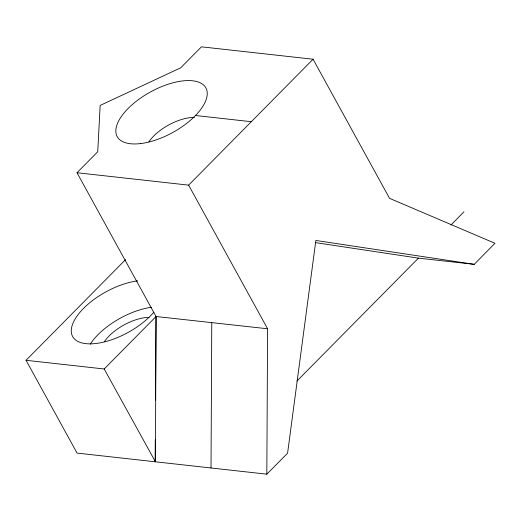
<?xml version="1.0" encoding="UTF-8"?>
<svg xmlns="http://www.w3.org/2000/svg" width="521" height="521" viewBox="0 0 521 521"><rect width="100%" height="100%" fill="white"/><g stroke="black" fill="none" stroke-linecap="round" stroke-linejoin="round"><path stroke-width="0.78" d="M266.83 474.175L267.586 328.771L156.046 316.514L155.421 461.795L104.187 368.979L26.05 360.298L77.062 453.088L266.83 474.175L287.585 453.179L315.863 240.474L474.24 264.336L494.95 243.274L389.565 198.358L313.075 59.231L201.445 46.825L180.702 67.808L100.156 105.437L97.74 151.748L76.997 172.731L156.046 316.514L155.519 400.095M155.128 461.762L155.271 439.854M211.018 467.975L211.773 322.571M450.978 225L463.944 211.773M76.997 172.731L188.622 185.137L313.075 59.231M26.05 360.298L125.548 259.634M104.187 368.979L156.046 316.514M296.924 381.053L418.428 258.136L474.24 264.336M195.505 115.506L251.317 121.706M315.518 242.63L418.428 258.136M188.622 185.137L267.586 328.771M104.493 341.496A33.728 15.415 -28.8 0 1 149.078 317.335M153.819 312.248A50.589 23.126 -28.8 0 1 91.943 343.827A50.589 23.126 -28.8 0 1 77.434 315.505A50.589 23.126 -28.8 0 1 137.752 280.878M90.302 344.114A50.589 23.126 -28.8 0 1 151.377 307.273M148.882 141.849A33.728 15.415 -28.8 0 1 194.411 117.42M140.774 143.555A50.589 23.126 -28.8 0 0 207.195 92.256A50.589 23.126 -28.8 0 0 136.671 100.963A50.589 23.126 -28.8 0 0 140.774 143.555"/></g></svg>
